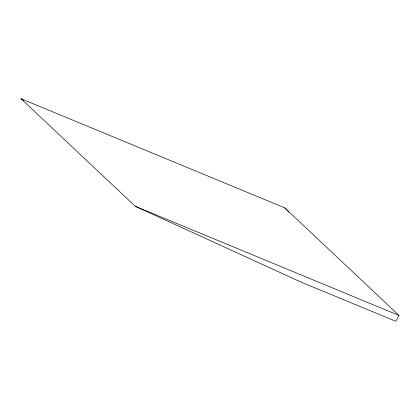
<?xml version="1.0" encoding="UTF-8"?>
<svg xmlns="http://www.w3.org/2000/svg" width="420" height="420" viewBox="0 0 420 420"><rect width="100%" height="100%" fill="white"/><g stroke="black" fill="none" stroke-linecap="round" stroke-linejoin="round"><path stroke-width="0.63" d="M399 315.441L395.819 321.3L300.941 282.035L135.256 206.293L21 98.7L284.744 207.847L399 315.441L135.256 206.293M21 98.7L23.777 100.443M284.744 207.847L288.808 212.1"/></g></svg>
